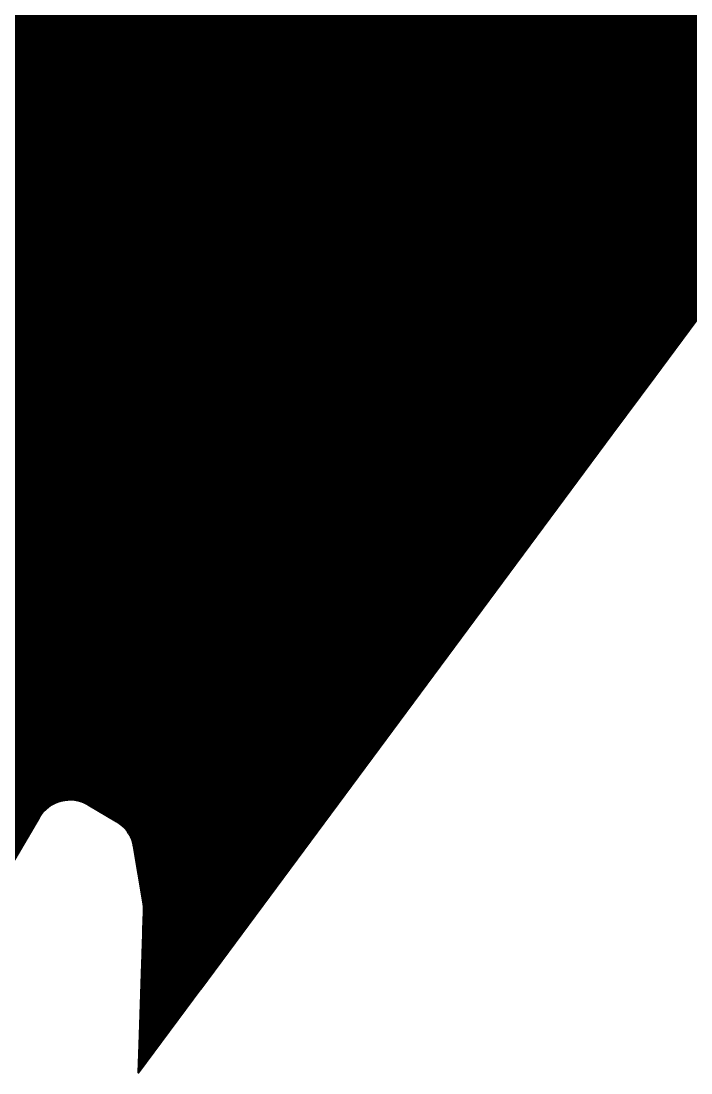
# Model space of a CAD drawing. Header units: metres. Extents: x 729569 to 733474, y 1423763 to 1426173.
# Drawn here: x 731491.6 to 731585.5, y 1424219 to 1424366.4 of the extents above; entities that cross this region are included whole.
import ezdxf

# ---------------------------------------------------------------- set-up
doc = ezdxf.new("R2010")
doc.units = ezdxf.units.M
for name, color, linetype in [('GREEN_AREA', 7, 'Continuous'), ('PARCEL_BORDER', 7, 'Continuous'), ('PARCEL_L', 7, 'Continuous'), ('ROADS_LOCAL', 7, 'Continuous')]:
    doc.layers.add(name, color=color, linetype=linetype)

msp = doc.modelspace()

# ---------------------------------------------------------------- hatches: boundary and pattern name
at = {"layer": 'GREEN_AREA', "true_color": 0x96c896}
h = msp.add_hatch(dxfattribs=at)
h.set_pattern_fill('SOLID')
h.paths.add_polyline_path([(731461.94, 1424262.93), (731461.92, 1424263.04), (731461.92, 1424263.05), (731461.74, 1424264.32), (731461.57, 1424265.55), (731461.42, 1424266.69), (731461.3, 1424267.71), (731461.22, 1424268.55), (731461.18, 1424269.18), (731461.16, 1424269.96), (731461.16, 1424269.96), (731461.14, 1424270.32), (731461.08, 1424270.8), (731460.97, 1424271.27), (731460.81, 1424271.72), (731460.62, 1424272.16), (731460.38, 1424272.58), (731460.1, 1424272.98), (731459.78, 1424273.34), (731459.43, 1424273.68), (731459.05, 1424273.97), (731458.64, 1424274.23), (731458.21, 1424274.45), (731457.76, 1424274.63), (731457.3, 1424274.76), (731456.83, 1424274.85), (731456.34, 1424274.89), (731455.86, 1424274.88), (731455.38, 1424274.83), (731454.91, 1424274.73), (731454.45, 1424274.59), (731454, 1424274.4), (731453.58, 1424274.17), (731453.18, 1424273.91), (731452.8, 1424273.6), (731452.46, 1424273.26), (731452.15, 1424272.88), (731451.88, 1424272.48), (731450.25, 1424269.78), (731435.2, 1424278.6), (731435.19, 1424278.77), (731434.9, 1424280.15), (731434.47, 1424281.5), (731433.92, 1424282.8), (731433.24, 1424284.04), (731432.45, 1424285.21), (731432.1, 1424285.63), (731529.73, 1424452.14), (731530.27, 1424452.04), (731531.67, 1424451.91), (731533.09, 1424451.93), (731534.49, 1424452.08), (731535.87, 1424452.37), (731537.22, 1424452.79), (731537.38, 1424452.86), (731566.01, 1424436.07), (731517.56, 1424353.45), (731580.38, 1424316.62), (731574.39, 1424308.54), (731512.51, 1424344.83), (731463.83, 1424261.82), (731461.94, 1424262.93)])
at = {"layer": 'PARCEL_L', "true_color": 0xffffc8}
h = msp.add_hatch(dxfattribs=at)
h.set_pattern_fill('SOLID')
h.paths.add_polyline_path([(731517.56, 1424353.45), (731566.01, 1424436.07), (731637.73, 1424394.02), (731580.38, 1424316.62), (731517.56, 1424353.45)])
h = msp.add_hatch(dxfattribs=at)
h.set_pattern_fill('SOLID')
h.paths.add_polyline_path([(731512.51, 1424344.83), (731574.39, 1424308.54), (731516.78, 1424230.77), (731508.6, 1424235.57), (731508.6, 1424235.74), (731508.69, 1424238.42), (731508.76, 1424240.91), (731508.77, 1424240.92), (731508.79, 1424241.74), (731508.78, 1424242.23), (731508.72, 1424242.71), (731507.38, 1424250.75), (731507.28, 1424251.23), (731507.13, 1424251.69), (731506.94, 1424252.13), (731506.7, 1424252.56), (731506.43, 1424252.96), (731506.12, 1424253.33), (731505.77, 1424253.67), (731505.39, 1424253.97), (731504.99, 1424254.24), (731500.97, 1424256.61), (731500.53, 1424256.84), (731500.08, 1424257.02), (731499.6, 1424257.16), (731499.12, 1424257.25), (731498.63, 1424257.3), (731498.14, 1424257.29), (731497.65, 1424257.24), (731497.17, 1424257.14), (731496.7, 1424256.99), (731496.25, 1424256.8), (731495.82, 1424256.57), (731495.41, 1424256.29), (731495.04, 1424255.98), (731494.69, 1424255.63), (731494.38, 1424255.24), (731494.11, 1424254.83), (731489.41, 1424246.82), (731463.83, 1424261.82), (731512.51, 1424344.83)])
at = {"layer": 'ROADS_LOCAL', "true_color": 0x999999}
h = msp.add_hatch(dxfattribs=at)
h.set_pattern_fill('SOLID')
h.paths.add_polyline_path([(731516.78, 1424230.77), (731508.04, 1424218.98), (731508.05, 1424219.11), (731508.13, 1424221.63), (731508.22, 1424224.34), (731508.32, 1424227.17), (731508.41, 1424230.05), (731508.51, 1424232.93), (731508.6, 1424235.57), (731516.78, 1424230.77)])

# ---------------------------------------------------------------- linework, layer by layer
at = {"layer": 'PARCEL_BORDER', "lineweight": 50, "true_color": 0x326432}
msp.add_lwpolyline([(731566.01, 1424436.07), (731517.56, 1424353.45), (731580.38, 1424316.62), (731574.39, 1424308.54), (731512.51, 1424344.83), (731463.83, 1424261.82)], dxfattribs=at)
at = {"layer": 'PARCEL_BORDER', "lineweight": 50, "true_color": 0x323232}
msp.add_lwpolyline([(731517.56, 1424353.45), (731566.01, 1424436.07), (731637.73, 1424394.02), (731580.38, 1424316.62), (731517.56, 1424353.45)], close=True, dxfattribs=at)
msp.add_lwpolyline([(731463.83, 1424261.82), (731512.51, 1424344.83), (731512.51, 1424344.83), (731574.39, 1424308.54), (731516.78, 1424230.77), (731508.6, 1424235.57), (731508.6, 1424235.74), (731508.69, 1424238.42), (731508.76, 1424240.91), (731508.77, 1424240.92), (731508.79, 1424241.74), (731508.78, 1424242.23), (731508.72, 1424242.71), (731507.38, 1424250.75), (731507.28, 1424251.23), (731507.13, 1424251.69), (731506.94, 1424252.13), (731506.7, 1424252.56), (731506.43, 1424252.96), (731506.12, 1424253.33), (731505.77, 1424253.67), (731505.39, 1424253.97), (731504.99, 1424254.24), (731500.97, 1424256.61), (731500.53, 1424256.84), (731500.08, 1424257.02), (731499.6, 1424257.16), (731499.12, 1424257.25), (731498.63, 1424257.3), (731498.14, 1424257.29), (731497.65, 1424257.24), (731497.17, 1424257.14), (731496.7, 1424256.99), (731496.25, 1424256.8), (731495.82, 1424256.57), (731495.41, 1424256.29), (731495.04, 1424255.98), (731494.69, 1424255.63), (731494.38, 1424255.24), (731494.11, 1424254.83), (731489.41, 1424246.82)], dxfattribs=at)
at = {"layer": 'PARCEL_BORDER', "lineweight": 40, "true_color": 0x323232}
msp.add_lwpolyline([(731516.78, 1424230.77), (731508.04, 1424218.98), (731508.05, 1424219.11), (731508.13, 1424221.63), (731508.22, 1424224.34), (731508.32, 1424227.17), (731508.41, 1424230.05), (731508.51, 1424232.93), (731508.6, 1424235.57), (731516.78, 1424230.77)], close=True, dxfattribs=at)

doc.saveas('drawing.dxf')
